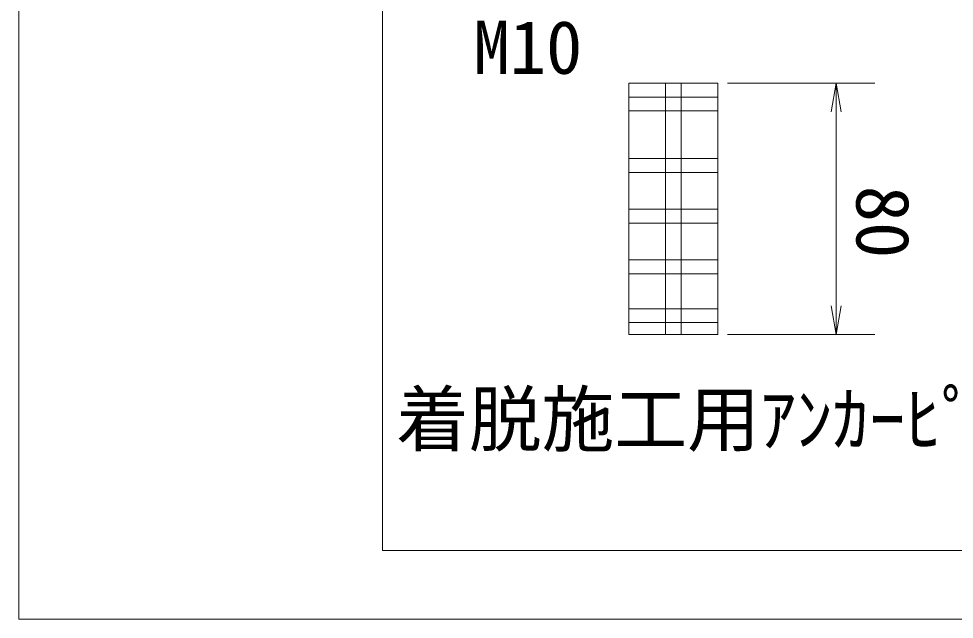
# Model space of a CAD drawing. Units: millimetres, scale not verified. Extents: x -1224 to 1080, y -808 to 808.
# Drawn here: x -1224 to -966.8, y -807.7 to -642.5 of the extents above; entities that cross this region are included whole.
import ezdxf
from ezdxf.enums import TextEntityAlignment as Align

# ---------------------------------------------------------------- set-up
doc = ezdxf.new("R2010")
doc.units = ezdxf.units.MM
doc.header["$LTSCALE"] = 8
doc.layers.add('0-0', color=7, linetype='Continuous', lineweight=18)
doc.styles.add('ＭＳ ゴシック', font='')
doc.styles.get('ＭＳ ゴシック').set_extended_font_data('MS Gothic')

msp = doc.modelspace()

# ---------------------------------------------------------------- linework, layer by layer
at = {"layer": '0-0'}
for p, q in [((-1123.98, -788.699), (-1123.98, -418.453)), ((-1056.232, -660.214), (-1031.742, -660.214)), ((-1056.232, -662.2), (-1056.232, -660.214)), ((-1046.15, -660.214), (-1046.15, -729.334)), ((-1041.824, -660.214), (-1041.824, -729.334)), ((-1031.742, -729.334), (-1031.742, -660.214)), ((-999.234, -660.214), (-1000.621, -668.094)), ((-999.234, -660.214), (-997.848, -668.094)), ((-1056.232, -662.2), (-1056.232, -728.985)), ((-1056.232, -663.994), (-1031.742, -663.994)), ((-1056.232, -667.834), (-1031.742, -667.834)), ((-1056.232, -680.927), (-1031.742, -680.927)), ((-1056.232, -684.767), (-1031.742, -684.767)), ((-1056.232, -694.849), (-1031.742, -694.849)), ((-1056.232, -698.689), (-1031.742, -698.689)), ((-1056.232, -708.778), (-1031.742, -708.778)), ((-1056.232, -712.618), (-1031.742, -712.618)), ((-1056.232, -722.228), (-1031.742, -722.228)), ((-1000.621, -721.454), (-999.234, -729.334)), ((-997.848, -721.454), (-999.234, -729.334)), ((-1056.232, -726.068), (-1056.232, -729.334)), ((-1056.232, -726.068), (-1031.742, -726.068)), ((-1056.232, -729.334), (-1031.742, -729.334)), ((-1123.98, -788.699), (-596.787, -788.699)), ((-1223.981, -807.668), (1080.019, -807.668))]:
    msp.add_line(p, q, dxfattribs=at)
at = {"layer": '0-0', "color": 4}
for p, q in [((-999.234, -660.214), (-1029.075, -660.214)), ((-999.234, -660.214), (-988.568, -660.214)), ((-999.234, -660.214), (-999.234, -729.334)), ((-999.234, -729.334), (-1029.075, -729.334)), ((-999.234, -729.334), (-988.568, -729.334))]:
    msp.add_line(p, q, dxfattribs=at)
at = {"layer": '0-0'}
msp.add_lwpolyline([(-1223.981, -807.668), (1080.019, -807.668), (1080.019, 808.332), (-1223.981, 808.332)], close=True, dxfattribs=at)

# ---------------------------------------------------------------- texts
at = {"layer": '0-0', "color": 4, "style": 'ＭＳ ゴシック'}
for s, p in [('M10', (-1098.951, -662.016)), ('着脱施工用ｱﾝｶｰﾋﾟﾝ', (-1120.209, -764.334))]:
    msp.add_text(s, height=14.66, dxfattribs=at).set_placement(p, align=Align.BOTTOM_LEFT)
msp.add_text('80', height=14.66, rotation=270, dxfattribs=at).set_placement((-998.065, -688.396), align=Align.BOTTOM_LEFT)

doc.saveas('drawing.dxf')
